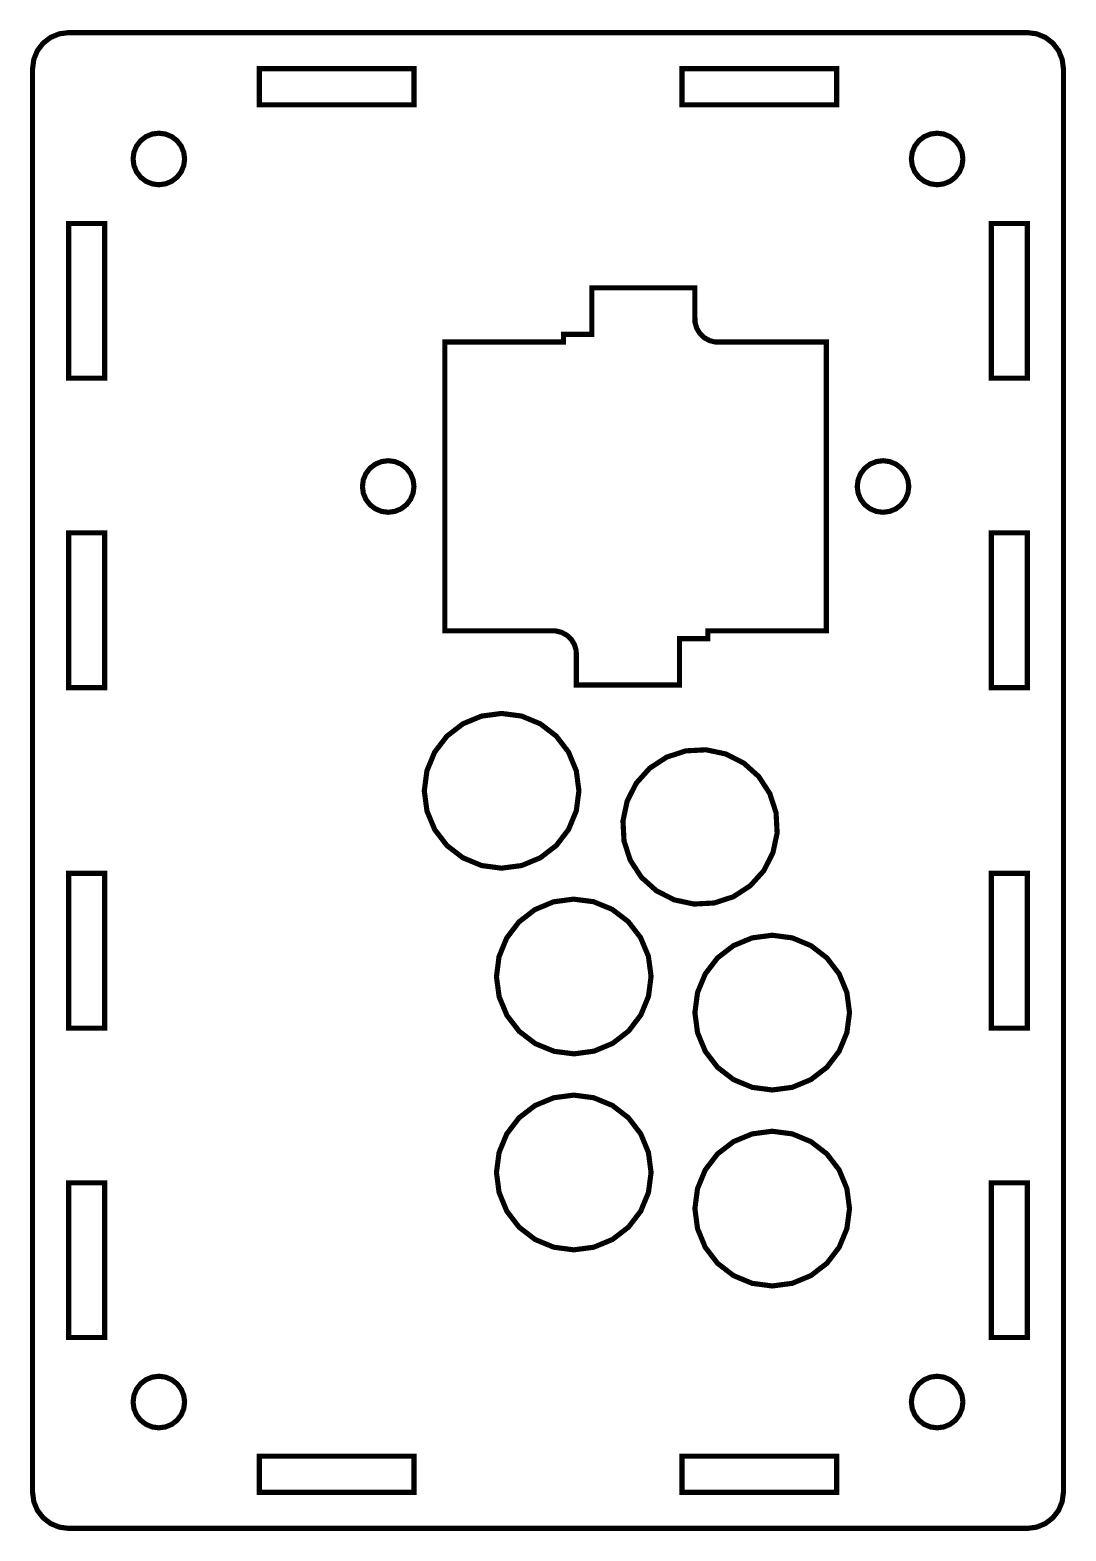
# Model space of a CAD drawing. Extents: x 0.4 to 8.3, y 0.4 to 11.8.
import ezdxf

# ---------------------------------------------------------------- set-up
doc = ezdxf.new("R2010")
doc.units = 0
doc.layers.get('0').update_dxf_attribs({"linetype": 'CONTINUOUS'})

msp = doc.modelspace()

# ---------------------------------------------------------------- linework, layer by layer
at = {"color": 5, "const_width": 0.03937}
for points in [[(7.99214, 11.8146), (0.669271, 11.8146), (0.597982, 11.8052), (0.531521, 11.7777), (0.474393, 11.7339), (0.43061, 11.6768), (0.403103, 11.6103), (0.393718, 11.5391), (0.393718, 0.672906), (0.403103, 0.601563), (0.43061, 0.535101), (0.474393, 0.478028), (0.531521, 0.434244), (0.597982, 0.406685), (0.669271, 0.397299), (7.99214, 0.397299), (8.06347, 0.406685), (8.12993, 0.434244), (8.18701, 0.478028), (8.23079, 0.535101), (8.25831, 0.601563), (8.26774, 0.672906), (8.26774, 11.5391), (8.25831, 11.6103), (8.23079, 11.6768), (8.18701, 11.7339), (8.12993, 11.7777), (8.06347, 11.8052), (7.99214, 11.8146)], [(2.12597, 11.5391), (3.30707, 11.5391), (3.30707, 11.2635), (2.12597, 11.2635), (2.12597, 11.5391)], [(5.35433, 11.2635), (5.35433, 11.5391), (6.53543, 11.5391), (6.53543, 11.2635), (5.35433, 11.2635)], [(1.54839, 10.7991), (1.52875, 10.7516), (1.49744, 10.7109), (1.45671, 10.6796), (1.40924, 10.6599), (1.35829, 10.6532), (1.30735, 10.6599), (1.25982, 10.6796), (1.21908, 10.7109), (1.18777, 10.7516), (1.16813, 10.7991), (1.1614, 10.85), (1.16813, 10.901), (1.18777, 10.9485), (1.21908, 10.9893), (1.25982, 11.0206), (1.30735, 11.0402), (1.35829, 11.0469), (1.40924, 11.0402), (1.45671, 11.0206), (1.49744, 10.9893), (1.52875, 10.9485), (1.54839, 10.901), (1.55513, 10.85), (1.54839, 10.7991)], [(7.35411, 10.6599), (7.30317, 10.6532), (7.25222, 10.6599), (7.20469, 10.6796), (7.16396, 10.7109), (7.13265, 10.7516), (7.11301, 10.7991), (7.10628, 10.85), (7.11301, 10.901), (7.13265, 10.9485), (7.16396, 10.9893), (7.20469, 11.0206), (7.25222, 11.0402), (7.30317, 11.0469), (7.35411, 11.0402), (7.40158, 11.0206), (7.44233, 10.9893), (7.47364, 10.9485), (7.49328, 10.901), (7.5, 10.85), (7.49328, 10.7991), (7.47364, 10.7516), (7.44233, 10.7109), (7.40158, 10.6796), (7.35411, 10.6599)], [(0.669271, 10.358), (0.944879, 10.358), (0.944879, 9.17681), (0.669271, 9.17681), (0.669271, 10.358)], [(7.99214, 9.17681), (7.71653, 9.17681), (7.71653, 10.358), (7.99214, 10.358), (7.99214, 9.17681)], [(6.45671, 9.45242), (6.45671, 7.24772), (5.55117, 7.24772), (5.55117, 7.18864), (5.33464, 7.18864), (5.33464, 6.83431), (4.54725, 6.83431), (4.54725, 7.05083), (4.54628, 7.09739), (4.53336, 7.14208), (4.50928, 7.18192), (4.47569, 7.21414), (4.43494, 7.23654), (4.38976, 7.24772), (3.54329, 7.24772), (3.54329, 9.45242), (4.44883, 9.45242), (4.44883, 9.5115), (4.66536, 9.5115), (4.66536, 9.86583), (5.45275, 9.86583), (5.45275, 9.64925), (5.45372, 9.60275), (5.46664, 9.55806), (5.49072, 9.51824), (5.52431, 9.486), (5.56506, 9.46354), (5.61025, 9.45242), (6.45671, 9.45242)], [(3.3004, 8.40099), (3.30707, 8.35004), (3.3004, 8.2991), (3.28071, 8.25163), (3.24946, 8.21089), (3.20865, 8.17958), (3.16118, 8.15994), (3.11025, 8.15321), (3.05931, 8.15994), (3.01183, 8.17958), (2.97103, 8.21089), (2.93978, 8.25163), (2.92008, 8.2991), (2.91342, 8.35004), (2.92008, 8.40099), (2.93978, 8.44851), (2.97103, 8.48926), (3.01183, 8.52056), (3.05931, 8.54021), (3.11025, 8.54693), (3.16118, 8.54021), (3.20865, 8.52056), (3.24946, 8.48926), (3.28071, 8.44851), (3.3004, 8.40099)], [(6.88976, 8.15321), (6.83882, 8.15994), (6.79135, 8.17958), (6.75054, 8.21089), (6.71929, 8.25163), (6.6996, 8.2991), (6.69293, 8.35004), (6.6996, 8.40099), (6.71929, 8.44851), (6.75054, 8.48926), (6.79135, 8.52056), (6.83882, 8.54021), (6.88976, 8.54693), (6.94069, 8.54021), (6.98817, 8.52056), (7.02897, 8.48926), (7.06022, 8.44851), (7.07992, 8.40099), (7.08658, 8.35004), (7.07992, 8.2991), (7.06022, 8.25163), (7.02897, 8.21089), (6.98817, 8.17958), (6.94069, 8.15994), (6.88976, 8.15321)], [(0.944879, 6.81461), (0.669271, 6.81461), (0.669271, 7.99571), (0.944879, 7.99571), (0.944879, 6.81461)], [(7.71653, 7.99571), (7.99214, 7.99571), (7.99214, 6.81461), (7.71653, 6.81461), (7.71653, 7.99571)], [(3.82351, 5.45682), (3.6811, 5.51579), (3.55881, 5.60965), (3.46496, 5.73193), (3.40593, 5.8744), (3.38585, 6.02724), (3.40593, 6.18007), (3.46496, 6.32249), (3.55881, 6.44482), (3.6811, 6.53868), (3.82351, 6.59765), (3.9764, 6.61778), (4.12924, 6.59765), (4.27165, 6.53868), (4.39393, 6.44482), (4.48779, 6.32249), (4.52756, 6.22657), (4.54204, 6.19151), (4.54682, 6.18007), (4.56694, 6.02724), (4.54682, 5.8744), (4.52756, 5.8279), (4.48779, 5.73193), (4.39393, 5.60965), (4.27165, 5.51579), (4.12924, 5.45682), (3.9764, 5.43668), (3.82351, 5.45682)], [(4.93539, 5.94857), (4.97542, 6.02724), (5.00532, 6.08594), (5.1084, 6.20057), (5.23768, 6.28456), (5.38428, 6.33225), (5.53825, 6.34039), (5.68901, 6.30838), (5.82644, 6.23844), (5.94103, 6.13536), (6.02507, 6.00608), (6.07275, 5.85949), (6.08089, 5.70551), (6.04889, 5.55474), (5.97894, 5.41732), (5.87582, 5.30274), (5.74658, 5.21869), (5.59999, 5.17101), (5.44601, 5.16287), (5.29519, 5.19488), (5.15782, 5.26481), (5.04324, 5.36794), (4.95921, 5.49718), (4.91151, 5.64378), (4.90338, 5.79775), (4.93539, 5.94857)], [(0.944879, 5.39729), (0.944879, 4.21619), (0.669271, 4.21619), (0.669271, 5.39729), (0.944879, 5.39729)], [(7.99214, 4.21619), (7.71653, 4.21619), (7.71653, 5.39729), (7.99214, 5.39729), (7.99214, 4.21619)], [(4.67822, 5.18093), (4.82086, 5.12244), (4.94353, 5.02908), (5.03787, 4.90712), (5.09739, 4.76492), (5.11811, 4.61214), (5.09858, 4.45925), (5.04736, 4.33431), (5.0401, 4.31657), (4.94672, 4.1939), (4.82476, 4.09961), (4.68257, 4.0401), (4.52983, 4.01937), (4.52756, 4.01964), (4.3769, 4.0389), (4.23426, 4.09733), (4.1116, 4.19075), (4.01725, 4.31267), (3.95774, 4.45486), (3.93701, 4.60764), (3.95654, 4.76058), (4.01503, 4.90321), (4.1084, 5.02588), (4.23031, 5.12022), (4.37256, 5.17974), (4.52528, 5.20047), (4.52756, 5.20014), (4.67822, 5.18093)], [(5.74804, 4.84576), (5.89046, 4.90474), (6.04329, 4.92486), (6.19613, 4.90474), (6.3386, 4.84576), (6.46089, 4.7519), (6.55474, 4.62961), (6.61372, 4.48714), (6.63385, 4.33431), (6.61372, 4.18147), (6.55474, 4.03907), (6.46089, 3.91672), (6.3386, 3.82286), (6.19613, 3.76389), (6.04329, 3.74376), (5.89046, 3.76389), (5.74804, 3.82286), (5.62571, 3.91672), (5.5319, 4.03907), (5.47288, 4.18147), (5.45275, 4.33431), (5.47288, 4.48714), (5.5319, 4.62961), (5.62571, 4.7519), (5.74804, 4.84576)], [(4.23226, 2.60254), (4.10997, 2.6964), (4.01611, 2.81874), (3.95714, 2.96115), (3.93701, 3.11399), (3.95714, 3.26682), (4.01611, 3.40929), (4.10997, 3.53157), (4.23226, 3.62543), (4.37472, 3.6844), (4.52756, 3.70454), (4.68039, 3.6844), (4.82281, 3.62543), (4.94515, 3.53157), (5.03901, 3.40929), (5.09799, 3.26682), (5.11811, 3.11399), (5.09799, 2.96115), (5.03901, 2.81874), (4.94515, 2.6964), (4.82281, 2.60254), (4.68039, 2.54357), (4.52756, 2.52344), (4.37472, 2.54357), (4.23226, 2.60254)], [(6.3386, 3.34967), (6.46089, 3.25586), (6.55474, 3.13351), (6.61372, 2.9911), (6.63385, 2.83826), (6.61372, 2.68539), (6.55474, 2.54297), (6.46089, 2.42068), (6.3386, 2.32682), (6.19613, 2.26785), (6.04329, 2.24772), (5.89046, 2.26785), (5.74804, 2.32682), (5.62571, 2.42068), (5.5319, 2.54297), (5.47288, 2.68539), (5.45275, 2.83826), (5.47288, 2.9911), (5.5319, 3.13351), (5.62571, 3.25586), (5.74804, 3.34967), (5.89046, 3.40869), (6.04329, 3.42882), (6.19613, 3.40869), (6.3386, 3.34967)], [(0.944879, 3.0351), (0.944879, 1.854), (0.669271, 1.854), (0.669271, 3.0351), (0.944879, 3.0351)], [(7.99214, 3.0351), (7.99214, 1.854), (7.71653, 1.854), (7.71653, 3.0351), (7.99214, 3.0351)], [(1.40924, 1.17171), (1.35829, 1.16504), (1.30735, 1.17171), (1.25982, 1.19141), (1.21908, 1.22266), (1.18777, 1.26346), (1.16813, 1.31093), (1.1614, 1.36187), (1.16813, 1.41282), (1.18777, 1.46029), (1.21908, 1.50108), (1.25982, 1.53233), (1.30735, 1.55203), (1.35829, 1.55871), (1.40924, 1.55203), (1.45671, 1.53233), (1.49744, 1.50108), (1.52875, 1.46029), (1.54839, 1.41282), (1.55513, 1.36187), (1.54839, 1.31093), (1.52875, 1.26346), (1.49744, 1.22266), (1.45671, 1.19141), (1.40924, 1.17171)], [(7.35411, 1.17171), (7.30317, 1.16504), (7.25222, 1.17171), (7.20469, 1.19141), (7.16396, 1.22266), (7.13265, 1.26346), (7.11301, 1.31093), (7.10628, 1.36187), (7.11301, 1.41282), (7.13265, 1.46029), (7.16396, 1.50108), (7.20469, 1.53233), (7.25222, 1.55203), (7.30317, 1.55871), (7.35411, 1.55203), (7.40158, 1.53233), (7.44233, 1.50108), (7.47364, 1.46029), (7.49328, 1.41282), (7.5, 1.36187), (7.49328, 1.31093), (7.47364, 1.26346), (7.44233, 1.22266), (7.40158, 1.19141), (7.35411, 1.17171)], [(2.12597, 0.672906), (2.12597, 0.948514), (3.30707, 0.948514), (3.30707, 0.672906), (2.12597, 0.672906)], [(5.35433, 0.948514), (6.53543, 0.948514), (6.53543, 0.672906), (5.35433, 0.672906), (5.35433, 0.948514)]]:
    msp.add_lwpolyline(points, close=True, dxfattribs=at)

doc.saveas('drawing.dxf')
